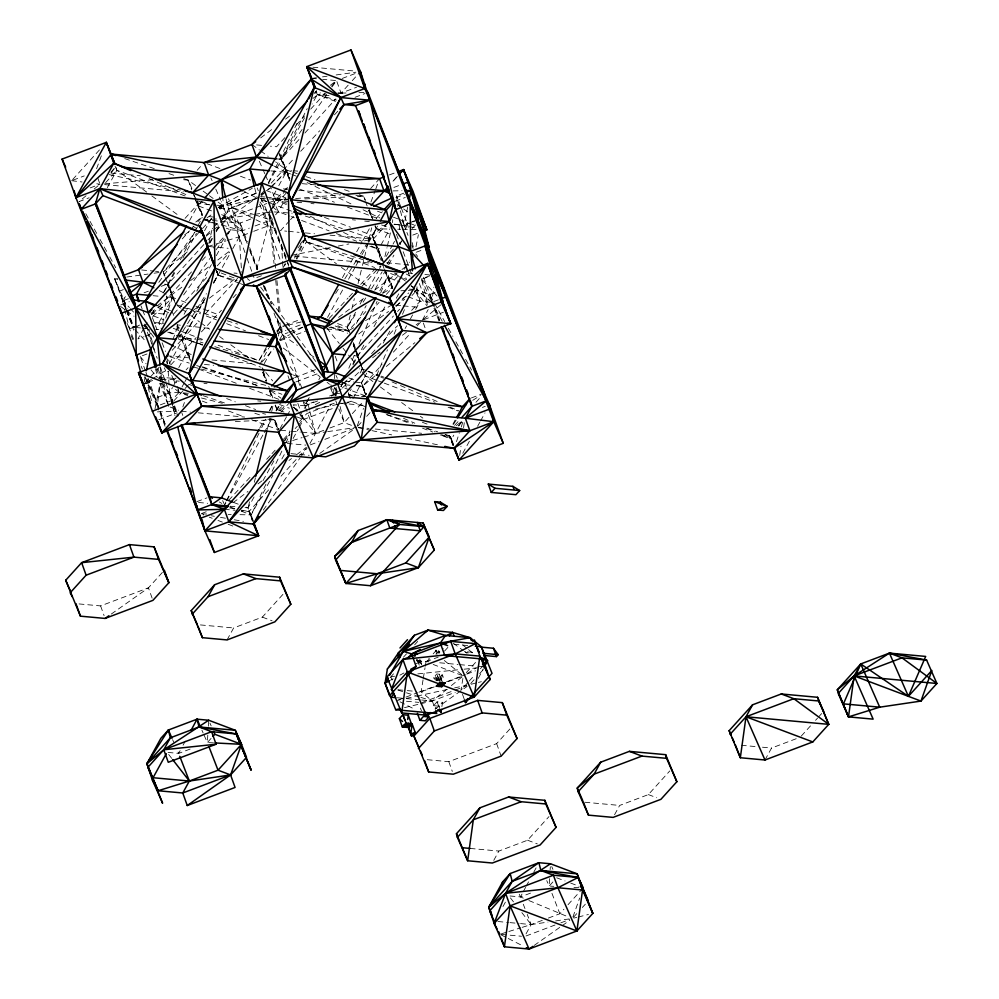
<?xml version="1.0" encoding="UTF-8"?>
<svg xmlns="http://www.w3.org/2000/svg" width="999" height="999" viewBox="0 0 999 999"><rect width="100%" height="100%" fill="white"/><g stroke="black" fill="none" stroke-linecap="round" stroke-linejoin="round"><path stroke-width="0.75" stroke-dasharray="5 3.75" d="M207.792 735.127L207.342 742.557L213.549 742.881M208.329 726.198L208.691 720.242M333.841 389.011L333.491 394.967L335.177 399.325M334.478 378.596L334.84 372.639M392.557 222.627L392.732 219.643M549.6 878.645L549.15 886.088L553.808 886.325M550.137 869.717L550.324 866.745M162.725 323.726L166.608 295.966M167.907 286.725L168.332 283.641L167.195 281.044M459.702 455.407L461.001 446.166M463.586 427.659L464.46 421.491M165.035 426.261L157.205 406.056L160.427 383.304M160.639 381.793L161.289 377.247L160.177 366.583M438.973 321.104L431.705 302.335L433.853 287.175M441.421 680.232L442.27 674.487L436.838 673.988L433.316 677.871L436.513 680.731M441.883 706.605L442.52 702.309L437.075 701.81L433.566 705.694L436.763 708.541M423.064 679.819L421.091 691.882L432.292 700.986L435.289 709.327M423.314 678.309L425.037 667.757M425.274 666.258L426.024 661.738L429.083 658.353M145.192 376.773L143.706 384.328L152.31 381.069M154.995 408.941L160.09 383.279M160.389 381.768L161.289 377.247L157.904 368.519M407.679 207.068L404.083 225.175L408.029 235.352M415.971 246.765L418.369 234.703M208.803 243.494L212.225 228.721M384.927 256.606L386.988 247.74M387.325 246.266L390.746 231.493M278.284 336.101L280.407 326.985L279.932 322.327M249.538 501.848L248.052 507.879L252.472 521.291M254.333 482.267L255.432 477.747M267.245 429.52L269.83 418.968M271.678 411.438L273.514 403.896M353.584 327.759L348.276 330.919L347.34 327.247L350.299 315.197M351.773 309.166L354.358 298.614M358.042 283.554L362.1 266.97M362.475 265.459L371.703 227.784M256.643 269.468L268.032 225.899L260.939 198.077M405.706 229.083L407.317 223.514L401.123 207.517M165.672 318.157L172.815 296.166L170.542 290.971M456.481 441.645L459.34 432.854M461.251 426.985L463.149 421.116M172.877 339.797L178.059 325.224L179.183 328.109M182.854 406.893L184.415 402.522M357.255 425.874L363.486 408.379M572.927 917.007L579.657 898.051M96.591 168.731L101.448 155.557M370.941 202.048L375.262 190.334M375.799 188.873L378.496 181.556M342.807 382.405L340.996 386.675L349.413 389.847M348.813 368.194L354.22 355.394M359.041 344.018L377.073 301.373M380.681 292.832L387.3 277.198L384.503 269.967M376.648 375.387L387.475 349.8M394.081 334.166L397.689 325.624M402.51 314.26L404.907 308.566M296.191 258.841L305.482 238.099L306.418 241.77L336.413 263.736M268.232 182.967L297.989 121.204M225.861 502.047L224.5 504.857L227.672 501.436M226.536 500.636L259.003 433.266M261.713 427.659L265.771 419.23M269.83 410.814L272.54 405.194M253.134 520.467L251.136 514.897L266.696 482.617M272.103 471.391L282.929 448.926M285.639 443.319L289.698 434.89M174.038 272.153L167.682 284.465L175.812 304.508L170.579 291.633M180.382 259.84L194.493 232.48M195.205 231.106L197.315 227.01M198.027 225.637L202.26 217.432M289.835 180.719L281.094 159.278L307.205 108.654M314.96 93.606L316.371 90.872L317.307 94.543L312.063 104.083M478.296 678.371L483.279 668.918M308.329 399.113L304.795 405.806L315.497 433.441L308.916 445.404M303.596 437.137L315.497 433.441L331.056 404.008M335.302 395.979L338.186 390.634M309.215 397.59L304.795 405.806L293.169 404.745L297.827 410.714M318.793 379.795L320.267 377.06M180.12 750.661L178.646 753.408L167.02 752.334L171.678 758.316M183.067 745.192L185.277 741.083M513.486 901.847L508.841 895.866L520.454 896.927L522.664 892.831M523.401 891.458L525.611 887.349M526.348 885.976L528.558 881.867M533.728 872.289L536.675 866.807M107.318 187.637L116.858 170.267L115.921 166.596L110.951 172.09M189.498 220.704L197.74 205.694L201.81 201.199M143.881 328.134L137.949 338.923L143.569 336.8M144.618 326.785L148.327 320.042M151.286 314.648L154.258 309.253M163.149 293.082L168.332 283.641L169.331 286.426M154.433 309.727L151.436 315.172L157.055 329.695M164.173 291.995L174.663 272.902M182.917 257.904L196.403 233.366M204.545 230.757L212.612 216.059M175.624 298.589L172.727 297.49L158.779 322.877L154.196 323.639M209.378 243.019L212.375 237.562M216.121 230.744L219.867 223.926M220.617 222.565L224.363 215.747L231.88 207.455L259.141 197.153M212.512 238.449L208.117 246.453L225.961 240.909M216.184 231.78L219.842 225.112M222.777 219.78L228.646 209.116L231.88 207.455L253.521 214.423M184.066 314.31L187.812 307.492M196.803 291.134L211.039 265.222M216.284 255.682L225.287 239.323M228.284 233.866L230.532 229.782L224.363 215.747L222.902 199.276M169.306 363.798L206.031 296.978M213.524 283.354L218.019 275.162L217.083 271.491L237.4 279.158M268.594 183.167L304.57 117.72M232.767 248.701L239.335 236.751L252.248 231.868M178.771 367.62L186.85 352.934L180.307 335.726M275.861 190.996L272.19 197.677L278.346 211.713L289.96 216.084M278.796 185.652L286.139 172.303L290.497 173.938M144.68 376.848L155.22 398.264L169.568 392.844L172.49 387.525M173.227 386.201L176.149 380.881L175.15 378.097M272.515 205.569L275.437 200.25L287.387 187.063M152.672 380.494L146.94 382.667L157.205 406.056L171.553 400.624L179.058 392.345L181.269 388.336M182.005 387L184.203 382.992M184.94 381.655L187.874 376.311M275.537 214.822L278.346 211.713L285.689 198.351M282.58 261.476L282.979 267.645L285.177 263.661M294.493 258.104L305.482 238.099L300.512 243.594M296.878 259.128L306.418 241.77L305.394 238.886M266.283 347.29L258.941 360.651L233.941 352.722M259.877 364.323L268.669 348.314M277.472 332.317L280.407 326.985L283.266 325.899M264.223 363.661L272.302 348.963M279.458 340.085L282.38 334.765L281.293 323.913M259.653 428.296L264.148 420.117M269.393 410.577L272.39 405.119M342.445 277.66L353.683 257.218M356.693 251.76L361.938 242.22M362.687 240.846L370.179 227.223M275.999 410.739L279.67 404.071M377.497 226.111L372.352 235.452L375.287 244.693M226.748 500.761L263.474 433.953M264.223 432.592L271.728 418.956M327.547 317.407L343.281 288.773M348.526 279.233L355.269 266.958M356.019 265.597L361.263 256.044M362.013 254.683L368.007 243.781M368.756 242.42L376.261 228.783L375.262 225.999M279.957 428.783L286.563 416.758M287.3 415.422L289.51 411.413M382.992 261.064L378.509 249.488L389.523 229.458M254.046 496.978L248.052 507.879L251.136 514.897L238.886 514.647M263.049 480.606L274.288 460.164M284.777 441.071L290.022 431.531M348.888 331.568L347.34 327.247L355.594 312.25M360.09 304.071L363.836 297.252M368.331 289.073L378.821 269.98M379.57 268.619L381.069 265.896M386.313 256.356L392.307 245.442M393.057 244.081L394.555 241.346M241.321 511.201L251.136 514.897L272.877 475.362M281.868 458.991L284.865 453.546M293.107 438.536L298.351 428.996M299.101 427.634L303.596 419.455L334.028 407.954M356.418 323.364L366.158 305.632M375.162 289.273L384.902 271.541M388.648 264.735L393.893 255.182M399.887 244.28L402.135 240.185M379.807 290.834L387.3 277.198L399.912 281.955M341.121 385.302L342.582 382.642M352.847 363.973L357.242 355.969L393.406 316.046M343.244 382.58L340.996 386.675L349.438 377.56M352.984 364.86L364.235 344.405M373.976 326.685L385.964 304.87M404.071 269.33L409.665 262.113M396.303 298.239L399.975 291.571M350.187 398.576L348.339 394.368L351.273 389.023M360.09 373.002L362.287 368.993L360.801 364.647L362.287 368.993L366.533 370.829M366.708 373.139L361.463 382.679L366.883 398.876M383.204 343.144L391.446 328.147M352.897 398.713L365.372 376.011L359.565 368.781M227.06 639.922L233.641 627.959L262.337 617.12L285.776 591.246M405.107 328.546L406.605 325.811M410.352 319.006L412.599 314.91M415.596 309.453L420.092 301.273L416.171 287.038M422.327 320.204L428.171 309.578M452.909 424.138L455.107 420.129M453.583 444.73L451.585 439.16L453.783 435.152M458.928 425.811L462.599 419.13M462.762 453.296L469.43 441.158M477.584 426.323L479.807 422.277M480.556 420.929L485.002 412.849M493.768 860.364L498.876 851.061L527.572 840.221L548.975 816.595M502.972 906.555L507.367 898.538M526.036 933.865L531.156 924.562L542.632 920.229M614.56 814.734L619.667 805.431L648.363 794.592L669.767 770.953M764.984 760.002L771.553 748.039L798.813 737.749M189.66 357.792L181.806 339.91L206.144 296.353M213.749 282.742L229.72 254.146M178.234 338.524L206.418 293.644M213.873 281.768L218.019 275.162L216.533 270.854L218.019 275.162L239.048 283.092M335.639 293.444L338.948 288.174M344.755 278.933L353.047 265.734M353.871 264.41L357.192 259.141M360.502 253.858L367.132 243.294M367.969 241.983L376.261 228.783L375.1 225.911M350.424 334.265L347.34 327.247L356.468 312.737M363.099 302.173L366.408 296.89M371.391 288.973L382.167 271.815M387.137 263.898L391.283 257.305M399.575 244.106L401.223 241.458M266.371 349.001L258.941 360.651L215.397 344.23M277.098 332.168L280.407 326.985L286.376 325.537M276.361 410.901L280.494 404.433M453.459 424.375L456.755 419.193M289.548 178.534L281.094 159.278L302.56 128.821M308.816 119.942L326.698 94.555M332.068 86.95L336.538 80.594L322.677 79.333M263.311 510.114L299.975 458.091M300.874 456.818L307.13 447.939M158.804 282.355L194.88 232.255M183.629 294.905L209.79 258.579M216.096 249.812L225.112 237.287M226.024 236.039L230.532 229.782L242.145 230.844L249.325 228.134M111.239 172.752L115.921 166.596M271.666 208.516L268.856 212.213L257.38 216.546M272.602 207.293L284.802 191.284M285.739 190.047L287.612 187.587M282.979 267.645L285.789 263.948M297.989 247.952L305.482 238.099M178.721 339.623L181.806 339.91L183.104 338.249L195.467 339.373M338.062 93.294L341.021 93.119L348.176 85.177M352.272 80.644L359.428 72.702M72.615 179.57L100.175 149.138M105.644 182.642L116.858 170.267L115.01 166.059M197.165 170.255L204.146 162.562M185.052 218.369L198.476 203.534L209.266 204.52M182.293 238.873L189.535 230.894M190.559 229.745L193.669 226.323M197.802 221.766L201.923 217.208M314.31 93.144L316.371 90.872M164.91 275.849L163.199 271.94L198.326 233.167M202.46 228.609L212.787 217.195M220.03 209.216L223.127 205.794L257.904 192.657M284.877 137.625L276.611 146.753L270.454 146.191M296.241 125.087L304.508 115.959M310.701 109.116L325.174 93.144M331.368 86.301L336.538 80.594L341.021 93.119L343.806 94.181M203.846 244.555L167.682 284.465L164.598 284.191M207.979 239.985L212.113 235.427M216.246 230.869L220.379 226.298M221.416 225.162L227.61 218.319L255.657 198.526M276.473 158.853L281.094 159.278L299.688 138.749M304.857 133.042L335.851 98.826M261.089 194.131L264.847 189.985M271.94 186.626L286.875 170.142L291.521 170.567M173.876 313.723L209.003 274.937M217.27 265.821L229.67 252.123M286.189 193.082L268.856 212.213L227.61 218.319L205.382 219.643M172.153 350.337L183.104 338.249L181.431 333.903M289.548 220.742L280.582 230.644L286.763 231.206M290.547 219.643L293.531 216.346M181.806 339.91L199.375 320.517M205.569 313.674L237.6 278.309M144.743 383.166L159.353 367.045M158.991 377.859L165.559 370.617L164.323 367.807M186.101 369.892L188.099 367.694M173.838 400.911L184.028 389.66M185.052 388.536L192.183 380.656M370.617 188.524L379.583 178.621M376.236 218.381L382.355 211.638M276.648 331.131L280.407 326.985L276.486 316.883L301.835 388.149M261.863 362.125L273.813 348.926M388.224 222.64L373.289 239.123L364.148 240.934M404.495 226.623L407.317 223.514L414.485 220.804M412.275 228.459L415.409 225M361.863 286.463L380.457 265.934M326.71 328.946L348.276 330.919L365.846 311.538M382.38 293.281L399.937 273.888M278.159 410.464L283.254 404.832M370.829 311.513L379.096 302.385M386.326 294.405L392.52 287.562L387.05 272.252M280.969 412.063L289.935 402.172M304.27 408.291L308.029 404.145L313.773 401.973M397.54 311.488L399.612 309.203M412 295.517L417.17 289.81L416.97 286.725M162.375 572.439L148.439 587.837L110.19 614.822M283.329 439.473L289.448 432.717M299.638 421.466L306.78 413.598L335.477 402.747M337.237 390.821L333.491 394.967L330.619 396.054M268.619 489.885L248.988 511.55L241.283 510.851M281.019 476.198L297.552 457.942M298.589 456.805L305.819 448.826M356.243 385.789L362.4 386.351L382.03 364.685M393.394 352.135L409.927 333.891M417.157 325.911L421.291 321.341M329.832 428.022L344.18 422.602L351.323 414.722M352.335 413.598L363.549 401.223M357.729 426.236L361.713 421.84M366.695 416.333L370.679 411.938M454.62 425.399L459.715 419.767M475.961 402.272L481.181 396.516M458.404 425.924L463.386 420.429M211.089 738.411L207.342 742.557L203.709 734.302M403.409 657.217L406.481 653.846M414.647 644.817L417.707 641.433M390.159 677.547L395.267 671.915M416.533 659.04L417.532 661.825L419.293 659.877L420.254 662.075L415.771 663.761M433.166 653.846L438.274 648.201M444.518 651.123L449.5 645.629M466.296 672.627L477.26 660.539M433.566 705.694L438.998 706.181L442.52 702.309M468.144 682.242L460.989 690.134L463.311 675.923L433.191 664.46M469.168 681.118L474.275 675.486M480.394 668.718L482.442 666.458M470.704 683.491L474.687 679.095M479.67 673.601L485.639 666.995M427.247 759.702L448.813 761.675L496.64 743.618L511.575 727.122M552.909 881.942L549.15 886.088L546.74 880.594M548.376 918.056L559.852 913.723L563.923 909.227M568.006 904.719L582.267 888.973M573.401 917.357L577.385 912.961M582.355 907.467L585.352 904.17M801.273 736.076L811.463 724.824M815.534 720.329L817.582 718.069M818.593 716.945L821.653 713.573M206.443 235.102L212.762 228.272M213.823 227.135L218.044 222.577M222.253 218.019L224.363 215.747L242.145 230.844L247.29 243.756L228.496 198.726M271.179 183.154L294.38 158.104M300.699 151.261L319.68 130.769M334.453 114.835L338.661 110.277M191.508 271.903L151.436 315.172L164.048 319.93M202.06 260.514L207.33 254.832M213.661 247.989L230.532 229.782L226.323 228.197M170.829 364.922L196.141 337.587M201.411 331.893L221.453 310.264M233.054 297.739L236.214 294.318M329.071 318.531L348.052 298.039M349.101 296.89L353.321 292.345M360.701 284.365L375.474 268.431M390.234 252.485L393.394 249.076M396.004 306.606L408.653 292.932M228.721 500.299L250.874 476.386M266.683 459.303L270.904 454.757M271.965 453.608L275.125 450.199M282.505 442.232L289.885 434.253M295.167 428.559L297.277 426.286M298.326 425.149L303.596 419.455L302.035 415.084M371.578 353.658L396.89 326.323M411.65 310.389L420.092 301.273L431.705 302.335L438.886 299.625M266.496 201.648L260.577 196.616L269.468 188.162M270.579 187.1L286.139 172.303L290.334 174.35M152.722 316.521L172.727 297.49L164.635 293.331M331.356 396.141L336.725 393.306L341.171 389.073M342.282 388.024L362.287 368.993L366.645 370.641M86.039 195.779L79.071 201.573L89.111 197.777M94.181 189.011L99.987 184.191L97.502 177.235M195.804 222.015L201.773 217.058M133.516 339.073L129.583 328.883L122.115 299.6L125.599 296.703M163.199 271.94L189.435 250.1M206.144 236.189L212.1 231.231M213.299 230.232L219.256 225.275M224.026 221.291L227.61 218.319L266.733 203.534M423.489 319.243L443.244 302.822M356.456 385.239L362.4 386.351L376.71 374.438M386.263 366.496L414.885 342.657M388.099 222.465L372.352 235.452L357.842 229.982M279.807 410.514L286.563 404.957M456.381 425.649L463.124 420.092M420.591 703.783L432.292 700.986L446.615 689.422M451.386 685.564L463.311 675.923L447.302 681.98M416.77 660.888L426.024 661.738L430.931 657.954M435.839 654.17L443.206 648.488M260.664 137.912L273.102 128.521M285.539 119.131L290.522 115.372M312.912 98.451L320.367 92.82M330.319 85.302L336.538 80.594M184.565 234.927L189.548 231.169M206.955 218.007L211.938 214.248M219.393 208.616L223.127 205.794L221.291 201.611M156.893 306.019L183.017 286.288M190.484 280.657L211.626 264.685M217.844 259.977L230.282 250.587M193.232 310.402L204.42 301.948M209.39 298.189L235.514 278.446M338.561 317.395L364.672 297.652M374.625 290.135L397.015 273.227M401.985 269.468L405.719 266.646M358.716 333.978L388.561 311.426M396.029 305.794L404.732 299.213M414.685 291.696L417.17 289.81L429.72 294.555L444.68 321.541M372.577 357.792L376.311 354.97M377.56 354.033L380.045 352.147M402.422 335.239L408.641 330.544M416.108 324.9L418.593 323.027M233.054 502.722L247.977 491.446M257.929 483.928L262.899 480.169M289.011 460.439L291.508 458.553M296.478 454.795L306.431 447.277M260.751 194.93L270.954 187.725L275.437 200.25L287.787 201.386M319.767 453.421L354.195 429.133M435.289 708.878L467.157 686.388M534.165 945.454L560.926 926.56M562.2 925.661L569.855 920.254M151.411 379.483L143.706 384.328L146.94 382.667L152.16 403.171M152.697 378.671L165.559 370.617L168.356 371.665M472.739 400.324L480.457 395.479M467.145 673.538L476.073 667.981M383.254 293.094L392.52 287.562L386.301 271.89M365.497 320.642L390.671 305.632M402.597 298.514L406.568 296.141M414.523 291.396L417.17 289.81L431.705 302.335L433.953 306.381M218.381 207.293L252.272 188.287M280.032 340.01L289.535 334.69M290.884 333.928L303.084 327.085M390.459 680.269L393.156 678.808M399.9 675.162L403.946 672.964M315.272 404.645L321.978 401.099M127.16 323.389L129.583 328.883L139.985 324.513M309.528 410.002L308.029 404.145L304.795 405.806L303.584 403.059M339.623 393.569L336.725 393.306L333.491 394.967L329.258 385.339M294.618 377.734L315.984 369.468M73.002 180.17L84.253 175.911M342.158 78.471L357.63 72.627M90.147 187.912L99.987 184.191L95.504 183.641M337.937 92.845L341.021 93.119L356.493 87.275M355.007 97.315L365.047 93.519M218.469 207.505L257.605 192.72M257.33 198.277L228.646 209.116L218.481 208.179M268.182 202.984L275.437 200.25L287.849 199.213M220.517 221.254L240.16 223.052L251.636 218.719M389.423 174.9L396.466 172.253M255.057 225.961L270.841 220.005L268.856 212.213L272.927 212M253.684 231.318L268.032 225.899L276.398 229.058M123.339 289.648L119.131 291.246L125.974 308.579M393.906 187.425L400.949 184.778M126.061 309.777L122.115 299.6L127.86 297.427M403.796 193.169L396.615 195.879L397.552 206.356M117.707 279.008L114.648 278.721L124.138 300.337L128.409 298.726M144.093 292.794L148.376 291.184M161.201 286.338L168.332 283.641L167.682 284.465L170.005 290.197M395.879 197.677L404.433 194.443M120.742 304.957L129.346 301.71M395.242 201.249L405.294 197.452M261.463 275.774L254.283 278.484L252.735 274.176M129.583 328.883L139.623 325.087M411.251 222.465L404.083 225.175L402.272 221.054M412.687 221.928L416.995 220.292M144.98 336.263L152.01 333.604M412.737 235.102L418.356 232.979M145.429 370.916L140.272 356.518L147.452 353.808M416.208 252.26L423.389 249.55M284.703 325.362L299.051 319.942M158.416 378.321L161.289 377.247L175.986 378.646M430.045 275.699L421.441 278.946L431.705 302.335L416.296 289.26M277.235 333.629L285.939 330.344M287.387 329.795L300.424 324.875M422.515 278.983L429.682 276.273M274.001 313.124L282.38 334.765L288.124 332.605M289.56 332.055L302.472 327.185M280.319 340.647L290.459 336.813M296.253 334.628L307.854 330.244M431.705 302.335L429.72 294.555L435.464 292.382M158.791 419.767L177.085 412.862M423.738 319.668L443.431 312.237M295.954 381.88L318.918 373.201M329.545 396.016L336.725 393.306L336.089 387.212M317.707 400.924L304.795 405.806L303.671 401.411M344.18 404.12L351.423 401.386L365.934 406.855M301.898 432.192L315.497 433.441L324.101 430.182M310.364 444.855L319.056 441.57M324.862 439.373L353.846 428.421M196.89 501.648L206.943 497.852M471.403 397.939L481.443 394.143M206.219 511.763L200.599 513.886L203.496 514.985M482.417 407.417L485.227 406.343M79.046 603.933L100.612 605.906L148.439 587.837L152.922 600.362M190.122 749.063L178.646 753.408L177.435 750.649M426.024 661.738L438.186 657.13M398.688 699.849L404.483 697.664M405.931 697.115L417.52 692.732M418.968 692.182L434.915 686.163M446.516 681.78L465.347 674.662M466.795 674.113L475.499 670.829M434.19 686.925L421.091 691.882L418.007 691.595M421.878 702.659L453.771 690.609M455.219 690.059L466.808 685.689M421.653 700.012L432.292 700.986L455.257 692.307M519.243 894.18L520.454 896.927L531.93 892.594M526.023 935.976L555.007 925.024M560.814 922.839L569.505 919.555M227.447 240.447L239.335 236.751L231.88 207.455L254.645 219.068M284.265 443.144L302.11 437.599M501.423 933.803L507.367 931.955M508.853 931.493L520.754 927.796M522.24 927.334L531.156 924.562L547.964 922.077M471.166 684.228L476.998 682.779M478.459 682.417L481.368 681.693M573.863 918.093L576.773 917.369M578.234 917.007L588.448 914.485M218.519 207.692L255.844 198.639M287.862 325.174L304.295 321.191M404.483 707.642L419.13 704.133M397.24 700.399L400.262 699.737M406.293 698.426L415.359 696.453M416.858 696.116L448.563 689.198M454.607 687.886L466.683 685.252M315.484 409.19L339.448 403.983M340.946 403.658L345.429 402.684M346.928 402.36L351.423 401.386L348.988 399.475M291.071 255.382L332.18 247.252M338.274 246.054L348.926 243.943M146.553 324.925L132.817 327.222L126.623 311.226M298.751 411.913L315.497 433.441L326.186 431.855M327.709 431.63L356.743 427.335L344.18 422.602L338.549 408.054M555.594 920.941L569.343 918.905M313.411 78.134L316.446 77.71M322.515 76.861L327.06 76.224M336.163 74.95L355.894 72.203M126.786 277.035L148.027 274.063M154.096 273.214L161.688 272.153M391.596 676.548L394.68 676.236M417.807 673.888L462.512 669.342M464.048 669.193L479.47 667.632M104.645 183.791L152.76 179.77M295.604 198.564L340.609 194.793M316.071 91.733L317.307 94.543L326.198 94.006M400.874 290.784L406.793 290.434M408.279 290.347L417.17 289.81M274.288 211.925L292.232 213.212M161.763 383.154L169.568 392.844L179.058 392.345L189.86 393.506M275.437 200.25L287.812 199.688M304.832 198.901L345.08 197.065M357.455 196.491L363.648 196.216L365.359 200.112M235.314 421.528L274.001 419.755L278.234 429.383M341.021 93.119L347.003 92.969M358.953 92.67L367.919 92.432M393.032 190.921L401.998 190.697M157.392 411.875L176.811 411.388M375.025 225.974L376.261 228.783L390.047 229.058M397.702 229.208L400.761 229.27M402.297 229.295L417.607 229.608M206.718 514.01L200.599 513.886L203.659 514.423M228.159 514.435L231.231 514.497M260.439 198.426L286.825 199.788M161.151 379.058L176.673 379.857M336.588 395.129L333.491 394.967L330.507 383.254M361.426 396.403L367.632 396.715L350.811 390.372M573.975 887.362L583.291 887.849M312.887 67.208L355.844 71.141M311.888 78.347L316.508 78.771M335.527 101.411L317.307 94.543L329.395 95.642M256.581 144.917L262.749 145.479M293.057 170.704L297.69 171.129M271.029 170.916L286.139 172.303L290.709 181.368M302.185 183.654L316.084 184.927M110.964 173.077L140.31 175.762M183.579 179.733L188.212 180.157L195.692 185.652M283.304 188.861L287.949 189.286M298.763 190.272L338.923 193.956M355.919 195.504L363.648 196.216L365.147 200.387M260.577 196.616L264.922 197.015M266.383 197.14L287.612 199.35M104.633 184.615L183.416 191.82M297.065 202.235L301.698 202.66M310.964 203.509L314.061 203.784M216.958 205.232L223.127 205.794L227.61 218.319L240.16 223.052L247.427 241.82M393.918 224.251L401.173 224.912M209.128 216.621L216.82 217.332M222.989 217.894L227.61 218.319M212.312 222.902L203.896 219.73L219.006 221.116M288.311 231.343L299.126 232.342M305.307 232.904L314.573 233.754M330.032 235.165L373.289 239.123L374.5 241.883L373.289 239.123L349.662 231.106M209.653 246.591L228.147 248.289M386.638 262.799L408.204 264.772L411.688 274.513M294.193 256.106L371.441 263.187M408.091 272.952L412.674 273.376M424.912 274.488L429.495 274.912M234.028 273.052L237.113 273.326M409.465 289.111L414.086 289.535M141.633 269.967L153.958 271.104M155.494 271.241L158.579 271.528M395.654 305.195L401.698 305.756M403.209 305.894L419.842 307.417M153.084 295.692L159.128 296.253M166.683 296.94L172.727 297.49M149.738 312.737L166.683 314.298M154.42 322.477L163.399 323.376M140.459 327.922L132.817 327.222L133.554 330.157M141.983 328.072L148.102 328.634M155.744 329.333L158.804 329.608M197.015 339.523L204.745 340.222M354.17 355.681L357.242 355.969L361.163 366.096L353.134 344.106M167.17 355.831L190.347 357.954M211.975 359.94L255.245 363.898M204.433 364.423L213.711 365.272M344.842 381.168L353.908 381.993M355.419 382.13L361.463 382.679L366.396 393.906M337.749 384.103L350.075 385.227M179.233 381.168L176.149 380.881L177.235 385.177M203.958 383.429L207.043 383.703M338.499 403.034L343.032 403.446M349.076 403.996L364.185 405.382M181.294 411.263L190.572 412.112M198.289 412.824L244.643 417.07M267.819 419.193L274.001 419.755L278.484 432.28M358.279 427.472L369.093 428.459M375.274 429.033L421.628 433.279M440.172 434.965L449.438 435.814L451.585 439.16L439.972 434.79M280.731 430.257L289.81 431.081M291.321 431.218L300.387 432.055M287.35 443.431L305.831 445.117M291.009 453.646L309.141 455.307M198.514 502.472L207.692 503.309M229.92 506.218L237.475 506.918M245.03 507.604L248.052 507.879L245.255 506.818M224.35 509.29L235.127 510.277M453.996 644.293L467.694 645.541M200.399 624.924L233.641 627.959M467.382 651.847L475.087 652.547M436.988 654.407L435.489 650.237L438.211 650.486L439.797 652.622M419.23 665.184L417.245 659.615L419.967 659.864L421.453 664.048M416.683 660.689L428.946 661.813M439.672 662.787L458.054 664.472M459.59 664.622L476.448 666.158M477.972 666.296L482.579 666.72M417.532 661.825L420.254 662.075L419.255 659.29M433.316 677.871L438.761 678.371L442.27 674.487L444.268 680.057M397.989 689.76L405.694 690.471M407.23 690.609L416.471 691.458M397.302 697.777L404.907 698.476M406.431 698.613L420.129 699.862M406.481 701.248L418.806 702.372M741.333 745.279L756.443 746.653M762.487 747.215L771.553 748.039M584.914 802.247L619.667 805.431M470.167 848.438L498.876 851.061M497.914 921.515L508.491 922.489M510.002 922.626L519.068 923.463M520.579 923.6L531.156 924.562L527.21 914.385M501.473 934.415L521.503 936.25M352.372 219.755L355.457 220.092M364.71 221.091L369.33 221.603M177.285 324.887L180.369 325.212M186.538 325.886L211.214 328.571M351.173 395.592L348.339 394.368L365.309 396.216M257.705 400.886L260.789 401.223M71.591 180.694L82.055 181.98M126.074 309.428L114.648 278.721L117.632 279.096M394.68 224.176L399.263 224.975M400.799 225.25L416.096 227.922M211.301 515.759L214.36 516.296M220.479 517.357L226.598 518.431M234.241 519.767L243.419 521.378M328.933 327.285L348.276 330.919L335.876 324.75M341.571 382.442L349.013 383.841M229.645 507.917L235.602 509.04M241.546 510.152L248.988 511.55L251.136 514.897M109.178 174.613L180.544 190.047M358.254 427.659L370.404 430.282M371.928 430.619L391.67 434.877M406.855 438.161L438.736 445.054M193.007 366.958L269.106 386.188M175.512 389.323L179.058 392.345L188.012 394.605M201.448 397.989L222.327 403.271M262.625 413.449L265.609 414.198M317.307 94.543L336.438 100.087M203.896 219.73L220.08 224.438M221.553 224.862L242.145 230.844L240.16 223.052M214.935 268.157L218.019 275.162L237.15 280.719M303.958 236.151L306.418 241.77L372.615 262.737M181.693 306.381L177.273 304.982L181.618 306.705M187.575 308.241L202.285 312.899M203.759 313.361L216.995 317.557M227.285 320.829L237.587 324.088M169.218 332.217L176.573 334.553M178.034 335.015L194.218 340.147M200.1 342.008L203.047 342.932M214.81 346.665L232.467 352.26M397.877 690.072L405.057 692.344M406.481 692.806L419.393 696.89M420.829 697.352L432.292 700.986M254.97 214.885L270.841 220.005L286.825 260.177M202.26 344.568L183.104 338.249L181.294 334.116M170.117 356.805L189.273 363.124M196.641 365.559L201.061 367.008M202.535 367.495L258.529 385.964M291.308 171.641L286.875 170.142L275.662 161.9M292.782 172.14L297.215 173.651M306.069 176.661L314.935 179.67M344.455 189.698L351.835 192.208M359.215 194.705L363.648 196.216M305.382 216.059L342.282 228.596M124.725 158.591L154.258 168.619M169.018 173.626L176.398 176.136M183.779 178.646L188.212 180.157L192.432 189.785M202.298 344.767L183.104 338.249L190.085 357.729M387.437 414.76L412.537 423.289M427.297 428.296L437.624 431.805M445.017 434.315L449.438 435.814L454.57 447.515M202.41 366.808L258.516 385.851M203.134 395.691L225.287 403.209M254.807 413.236L262.188 415.746M269.568 418.256L274.001 419.755M465.297 651.96L468.231 653.009M207.043 163.661L220.117 168.581M240.447 176.236L250.612 180.07M291.945 174.488L296.303 176.136M377.485 211.189L381.843 212.837M393.444 217.208L397.789 218.843M399.238 219.393L407.942 222.677M409.39 223.227L415.197 225.412M299.563 189.073L334.403 202.21M347.465 207.143L377.947 218.631M381.581 224.937L389.997 228.109M376.261 228.783L391.67 234.59M266.246 190.509L285.876 197.914M286.701 203.147L272.19 197.677L287.575 205.17M324.45 217.382L350.574 227.248M261.688 199.912L268.943 202.647M270.392 203.197L292.17 211.413M291.421 216.633L294.318 217.732M301.573 220.467L329.158 230.869M336.413 233.604L356.743 241.271M369.805 246.204L378.509 249.488L377.285 246.678M185.09 196.004L116.858 170.267L146.853 192.233M198.152 200.936L208.316 204.758M306.418 241.77L374.65 267.507M390.621 273.526L402.235 277.909M403.683 278.446L406.581 279.545L404.732 275.337M194.93 198.464L197.74 205.694L211.751 210.989M221.566 214.685L224.363 215.747M411.126 286.189L413.936 287.237L420.092 301.273L404.67 295.454M213.711 223.439L219.318 225.549M240.447 283.629L244.655 285.214M337.537 323.551L347.34 327.247M335.214 325.999L348.276 330.919M330.806 326.86L347.627 333.204M181.431 300.786L185.789 302.422M195.954 306.256L201.761 308.441M203.209 308.991L219.181 315.01M368.094 371.178L379.707 375.562M381.156 376.111L384.066 377.21M183.067 307.255L200.487 313.823M206.293 316.009L216.458 319.842M226.611 323.676L245.492 330.794M258.554 335.714L268.719 339.548M376.985 380.394L365.372 376.011L372.864 381.506M378.434 380.931L382.792 382.58M384.24 383.129L435.052 402.285M448.114 407.217L458.279 411.051M157.892 305.906L170.504 310.664M348.851 377.922L354.458 380.045M161.676 323.963L158.779 322.877L161.863 329.882M173.289 328.346L205.232 340.397M348.339 394.368L352.697 396.016M422.377 422.29L428.184 424.488M293.144 374.937L297.327 376.511L299.575 385.302M167.67 332.08L174.925 334.815M176.373 335.364L202.51 345.217M230.082 355.619L232.992 356.718M234.44 357.267L260.577 367.12M386.263 414.523L409.49 423.289M422.552 428.209L432.717 432.043M191.209 354.57L174.7 346.678M270.292 389.91L281.905 394.293M303.671 402.51L308.029 404.145M198.813 369.155L236.563 383.391M249.625 388.311L280.107 399.812M279.495 404.508L289.31 408.204M283.978 412.05L276.973 409.415L275.125 405.194M296.591 416.808L303.596 419.455L301.748 415.247M171.778 375.399L172.902 378.309L177.26 379.945M188.873 384.328L191.771 385.427M226.611 398.564L235.327 401.848M245.479 405.681L255.644 409.515M177.834 389.535L179.058 392.345L187.775 395.629M202.285 401.099L208.092 403.284M228.421 410.951L244.393 416.983M251.648 419.717L279.221 430.119L274.3 418.893L278.371 428.908M170.142 407.055L178.509 410.214M234.041 502.597L238.249 504.183M230.107 506.968L235.714 509.078M209.291 517.17L212.2 518.269M217.994 520.454L222.352 522.09M228.147 524.275L233.953 526.473M262.337 617.12L272.103 620.804M648.363 794.592L656.73 797.739M527.572 840.221L537.337 843.905M556.655 877.796L565.072 880.968M570.679 883.091L579.083 886.263M528.896 900.536L568.219 916.882M520.454 896.927L523.276 898.126M149.138 178.596L188.736 195.779M201.461 201.298L209.952 204.982M367.944 371.453L379.258 376.361M380.681 376.973L383.504 378.196M391.995 381.88L399.063 384.952M400.474 385.564L438.661 402.135M449.975 407.043L458.466 410.714M403.496 418.306L414.81 423.214M426.123 428.121L434.615 431.805M441.683 434.865L451.585 439.16L449.737 434.952M307.118 182.53L353.296 205.02M363.087 209.79L379.87 217.982M309.965 216.084L337.949 229.72M343.544 232.442L361.725 241.308M371.516 246.079L378.509 249.488M157.68 307.317L168.706 312.799M400.012 701.81L415.272 709.552M501.323 934.977L506.868 937.786M508.254 938.498L523.513 946.24M243.943 191.433L255.994 197.59M255.981 219.755L268.032 225.899L280.407 260.452M273.988 166.046L286.139 172.303M159.228 290.547L163.274 292.632M406.181 274.001L410.189 276.199M219.156 501.91L221.828 503.384M282.38 334.765L297.352 345.367M309.815 354.195L314.797 357.729M397.502 204.483L402.422 208.079M403.658 208.978L408.579 212.562M394.443 273.039L405.407 281.031M271.278 391.146L281.031 398.239M293.207 407.117L300.524 412.437M120.542 306.393L125.462 309.99M126.698 310.889L134.078 316.283M341.408 267.395L370.142 288.449M151.848 195.904L179.333 216.034M193.082 226.099L196.828 228.846M380.369 386.988L394.106 397.065M401.61 402.547L414.098 411.7M420.354 416.283L422.852 418.106M445.342 434.59L451.585 439.16M177.06 305.432L180.807 308.167M182.055 309.091L185.802 311.838M190.797 315.497L199.55 321.903M200.799 322.814L209.54 329.22M219.543 336.551L223.289 339.298M230.781 344.78L249.525 358.516M251.96 144.493L259.44 149.987M260.689 150.911L268.182 156.406M203.172 191.146L208.167 194.805M209.403 195.717L213.149 198.464M218.132 202.135L223.127 205.794M453.221 643.194L463.186 650.511M464.435 651.435L466.933 653.259M283.266 348.014L319.78 376.598M327.085 382.317L329.52 384.228M334.39 388.037L336.813 389.947M462.612 644.83L467.357 648.688M468.556 649.65L473.301 653.508M444.293 660.489L462.125 674.962M272.427 206.681L278.346 211.713M162.775 383.104L161.289 377.247L166.021 381.268M247.327 278.571L249.563 280.494M435.489 650.237L438.686 653.084M422.477 280.082L437.013 296.004M122.115 299.6L129.383 307.555M130.419 308.691L133.541 312.1M134.89 329.495L145.28 340.871M415.759 254.021L417.707 256.443M140.272 356.518L146.129 363.786M151.011 369.842L156.88 377.098M326.698 327.834L339.26 343.494M343.132 348.314L349.9 356.743M350.861 357.942L353.771 361.563M262.025 367.669L264.922 371.278M265.884 372.477L272.665 380.919M293.931 407.405L298.763 413.436M299.737 414.635L303.596 419.455M411.238 285.527L414.023 289.111M414.96 290.309L427.048 305.856M521.853 912.611L531.156 924.562M260.714 287.175L315.859 361.65M436.039 678.121L437.624 680.257M417.245 659.615L420.404 663.885M290.16 366.583L297.327 376.511M260.015 202.01L272.54 219.43M153.759 337.163L143.918 323.464L152.934 346.74M438.336 680.843L435.077 675.936L437.038 680.906M448.414 328.284L452.909 336.388M455.894 341.783L462.624 353.921M465.621 359.328L471.603 370.117M442.182 321.228L434.702 307.742L439.597 320.667M85.802 213.711L97.015 233.953M100.012 239.348L106.731 251.498M109.728 256.893L115.709 267.695M194.143 195.392L196.303 199.463M197.028 200.824L202.959 216.059L195.105 198.177M365.946 394.98L362.4 386.351L366.321 394.13M191.421 362L186.85 352.934L189.935 359.952M372.702 219.131L368.706 210.04L371.616 217.332M376.66 245.279L372.352 235.452L383.554 262.512M375.1 243.257L382.954 261.139M384.677 269.68L392.52 287.562M387.3 277.198L392.232 288.424M279.633 153.634L289.872 178.484M362.4 386.351L366.021 394.605M259.315 161.226L262.375 168.207M262.987 169.593L264.822 173.776M265.434 175.175L269.106 183.541M261.176 197.989L270.841 220.005L288.723 266.196M336.064 375.449L337.3 378.259M551.735 866.57L552.959 869.38M210.876 177.909L212.1 180.694M215.772 189.061L220.679 200.212M197.265 200.787L198.476 203.534M194.505 196.803L192.695 192.67L194.468 196.94M197.74 205.694L202.048 215.522M391.009 677.235L392.22 679.994M169.967 289.673L165.197 277.51M171.903 311.188L173.751 315.397M177.073 324.488L178.883 328.621M254.121 523.251L248.988 511.55L252.385 520.104M172.902 378.309L175.362 383.916M222.652 500.636L223.888 503.446M161.289 377.247L162.487 379.995M163.099 381.368L173.264 404.932L165.959 382.767M131.094 335.602L132.929 339.785M141.134 366.183L142.358 368.981M146.653 378.733L159.69 409.815M209.915 723.051L211.151 725.848M201.898 730.182L203.109 732.929M172.602 739.647L173.814 742.394M384.028 268.444L375.774 246.079M384.615 269.867L392.282 288.386M195.055 198.376L202.123 215.459M279.558 153.933L289.598 178.346M126.636 310.826L133.429 327.684M287.4 261.613L288.536 264.485M249.575 249.5L257.567 269.58M263.848 285.364L271.266 304.021M173.838 406.368L176.686 413.549M374.987 243.394L381.78 260.489M453.396 445.791L449.438 435.814L452.922 445.554M126.536 310.027L133.379 327.36M400.562 206.069L396.615 195.879L404.083 225.175L407.317 223.514L408.441 227.909M411.963 245.542L413.087 248.439M423.539 277.272L434.203 306.094M434.752 307.542L439.785 320.529M419.33 283.516L427.772 305.332M396.403 234.278L400.337 244.443M403.146 251.698L408.204 264.772M408.304 272.727L409.428 275.624M368.693 210.19L371.491 217.42M551.96 893.368L559.852 913.723M286.176 256.955L268.856 212.213L274.001 263.399M257.193 187.887L258.316 190.797M334.465 387.487L336.725 393.306M259.59 204.083L268.032 225.899M335.739 400.786L337.987 406.593M523.276 904.207L524.962 908.566M249.663 247.59L258.042 269.243M264.747 286.563L271.453 303.883M249.975 251.049L257.23 269.817M263.386 285.689L268.968 300.125M245.005 252.572L228.646 209.116L226.024 198.863M269.405 390.809L272.203 398.052M162.113 342.769L165.484 351.473M166.159 360.876L167.283 363.786M140.971 305.806L142.095 308.716M142.657 310.177L145.467 317.445M153.496 348.189L157.205 358.291M168.169 371.253L169.568 392.844L174.038 404.395M174.6 405.831L178.509 415.934M173.789 406.406L177.697 416.508M159.74 383.266L167.62 403.621M114.648 278.721L126.299 308.828M126.848 310.252L133.504 327.46M160.252 411.251L165.834 425.686M429.72 294.555L434.115 306.156M148.002 378.109L159.603 409.865M160.152 411.326L165.634 425.824M439.31 680.581L436.838 673.988L439.323 680.943M437.075 701.81L439.548 708.391M263.187 372.127L266.358 380.731M270.08 390.771L272.727 397.939M423.326 322.989L425.811 329.945M369.28 209.303L372.764 219.043M365.646 201.786L367.132 205.956M353.521 342.907L356.094 350.1M356.606 351.536L359.702 360.177M360.214 361.613L361.763 365.934M362.275 367.37L364.335 373.127M496.64 743.618L501.123 756.131M353.534 344.518L354.558 347.402M355.07 348.838L358.166 357.48M358.678 358.916L360.227 363.236L358.828 358.866M353.259 344.83L357.242 355.969M279.595 155.095L281.094 159.278M462.487 694.317L464.485 699.874M335.264 356.256L337.874 363.536M344.643 382.455L347.777 391.196M348.289 392.644L350.374 398.476M438.211 650.486L439.21 653.271M442.545 682.592L439.56 674.238L440.259 680.119M439.76 681.156L438.761 678.371L439.572 680.831M448.813 761.675L452.31 771.415M420.442 708.091L421.441 710.876M247.065 258.341L252.223 272.727M287.962 375.774L290.572 383.054M297.864 403.434L301.511 413.636M262.537 369.106L266.658 380.619M268.719 386.376L272.839 397.889M263.062 372.165L266.159 380.806M269.767 390.884L272.34 398.077M262.862 372.664L266.858 383.803M188.212 180.157L191.696 189.885M216.471 270.854L218.019 275.162M169.83 287.812L174.813 301.723M163.699 273.339L164.698 276.124M176.823 325.986L179.82 334.34M168.669 360.002L170.167 364.185M181.793 412.662L182.792 415.447M160.29 366.933L165.447 381.331M124.138 300.337L127.198 308.916M127.71 310.339L133.854 327.485M145.941 372.352L147.49 376.673M100.612 605.906L104.096 615.646M262.899 372.14L265.871 380.756M353.396 342.944L354.87 347.29M355.369 348.738L358.329 357.417M438.998 706.181L440.621 711.113M419.967 659.864L421.578 664.797M146.703 326.286L152.298 343.806M152.76 345.254L154.62 351.099L153.871 348.164M156.643 368.581L160.827 381.718M161.289 383.179L167.82 403.621M412.162 242.557L413.286 246.953M421.815 280.419L428.159 305.319M340.085 406.481L344.18 422.602M254.72 188.024L256.968 196.803M309.89 411.463L315.497 433.441M177.61 386.613L179.058 392.345M149.026 329.133L152.385 342.307M163.149 384.565L168.744 406.531M155.432 368.643L157.68 377.435M155.22 398.264L157.205 406.056M171.553 400.624L174.788 414.298M169.568 392.844L172.44 404.995M172.802 406.506L174.962 415.621M270.841 220.005L275.674 268.082M276.923 280.482L280.357 314.61M275.724 280.457L278.996 313.024M399.138 224.325L399.812 231.805M281.481 244.518L282.48 259.94M239.335 236.751L241.633 272.215M167.37 358.916L167.67 363.549M440.522 676.435L440.646 680.481M397.352 176.398L392.245 182.068L397.365 176.348M276.973 409.415L275.374 405.107L276.973 409.415"/><path stroke-width="1.5" d="M444.817 446.378L453.921 448.339L459.053 460.039L503.259 443.331L489.448 404.757L484.315 393.057C446.878 295.142 409.652 197.24 369.905 100.225L364.772 88.536L364.935 84.091M444.418 325.274L486.301 400.849L489.448 404.757L489.285 409.203L465.372 418.231L372.677 409.74L367.232 397.365M398.214 657.454L398.464 652.859L414.398 635.277L427.922 630.169L452.572 632.417L470.179 637.699L481.381 646.79L492.032 673.351L465.472 702.659L464.485 699.874M393.893 308.878L334.84 372.639L325.199 379.37L296.503 390.209L289.935 402.172L294.418 414.697L288.748 455.669L253.471 524.075L258.604 535.764L214.41 552.472L204.92 530.856L167.832 431.63M168.282 354.358L162.475 363.599L138.561 372.627L152.385 411.213L161.875 432.829L201.711 406.206L289.935 402.172L337.749 384.103L397.677 317.944L402.16 330.469L366.883 398.876L361.226 439.86L313.399 457.917L288.748 455.669L228.833 521.815L204.92 530.856L195.929 503.621M478.996 651.872L475.374 643.618L450.724 641.358L402.897 659.427L386.963 677.01L401.723 712.924L426.361 715.184L474.188 697.115L479.857 656.131L474.438 639.947M580.494 886.787L583.291 887.849L578.071 877.484L553.421 875.224L540.871 870.491L538.886 862.699L512.175 881.33L505.594 893.293L510.077 905.818L576.885 930.981L582.554 890.009L577.135 873.813L550.499 863.773L538.886 862.699L510.189 873.551L502.672 881.842L488.723 907.217L494.143 923.401L504.42 946.79L529.058 949.05L576.885 930.981L592.819 913.398L577.135 873.813L540.871 870.491L512.175 881.33L488.723 907.217L492.27 915.758M752.572 704.807L745.991 716.77L740.334 757.741L764.984 760.002L812.799 741.932L828.733 724.35L817.532 697.29L781.268 693.968L752.572 704.807L729.133 730.694L740.334 757.741L735.289 744.717M854.157 675.911L920.966 701.073L931.855 670.454L908.403 696.34L889.422 653.109L901.985 657.841L936.9 683.478L854.157 675.911L848.488 716.882L873.138 719.143L854.157 675.911L860.726 663.948L889.422 653.109L925.686 656.43L908.403 696.34L860.726 663.948L837.287 689.822L848.488 716.882L879.719 707.18L920.966 701.073L936.9 683.478L926.622 660.102L889.422 653.109L854.157 675.911L837.287 689.822L848.488 716.882L838.223 693.493L854.157 675.911L901.985 657.841L926.622 660.102M435.352 276.561L435.789 273.526L410.139 204.158L369.905 100.225L360.452 71.566L350.961 49.95L306.755 66.646L314.223 87.525L288.399 193.007L289.398 260.127L292.47 267.145L392.632 304.92L394.318 309.265M407.679 719.53L408.316 715.222L402.884 714.735L399.363 718.606L402.347 726.96L407.792 727.459L411.313 723.576L408.316 715.222M412.2 724.05L410.701 734.09L411.663 736.288L415.184 732.404L412.2 724.05L408.678 727.934L410.701 734.09L415.184 732.404M437.824 709.49L441.034 712.349L441.458 709.477M387.375 668.98L385.065 683.191L389.548 695.716L416.096 666.395L411.613 653.87L403.309 651.385L387.375 668.98L398.464 652.859L409.515 644.355M146.391 370.741L150.587 349.613L208.117 246.453L148.189 312.6L165.597 359.428M409.165 199.513L410.964 190.459L403.496 169.593L397.864 171.716M421.066 221.116L421.665 218.094L403.496 169.593L401.448 171.84M502.072 884.864L502.672 881.842M403.758 183.704L407.979 182.118L421.665 218.094L429.12 247.39L408.154 196.366L367.919 92.432L364.772 88.536L340.859 97.565L291.471 200.025L304.945 236.638L288.399 193.007L261.763 182.967L213.936 201.036L199.987 226.411L214.935 268.157L241.571 278.197L289.398 260.127L403.509 272.527L427.422 263.499L450.724 323.688L426.81 332.729L366.883 398.876L342.245 396.628L294.418 414.697L201.711 406.206L189.111 373.638L241.571 278.197L261.763 182.967L314.223 87.525L340.859 97.565L369.905 100.225L395.791 209.578L412.999 257.143M291.745 374.413L284.777 371.778L275.811 346.728L277.223 340.659M407.742 271.266L389.223 221.541L393.806 201.786L386.301 210.077L380.432 220.767M155.769 417.058L161.875 432.829L185.789 423.788L201.711 406.206L189.111 373.638L214.935 268.157L213.936 201.036L113.774 163.249L106.306 142.382L62.1 159.078L75.924 197.665L121.291 313.286L138.486 360.851M255.806 476.236L266.87 431.031M355.457 294.093L356.568 289.573M156.781 365.609L135.639 307.867L95.405 203.933L99.825 188.624L113.774 163.249L130.757 170.617M191.146 383.566L244.655 285.214L292.47 267.145L389.56 297.902L392.632 304.92L388.886 302.173M213.611 731.468L214.847 734.277L241.483 744.317L246.528 757.342L230.594 774.924L182.767 792.994L158.117 790.746L146.915 763.686L170.354 737.799L199.051 726.96L235.314 730.281L241.483 744.317L218.032 770.192L189.348 781.031L182.767 792.994L187.25 805.519L230.594 774.924L241.483 744.317L235.314 730.281L208.691 720.242L197.065 719.18L168.369 730.019L160.864 738.311L146.915 763.686L152.335 779.882L162.6 803.258L146.915 763.686L168.369 730.019L172.003 738.273M434.29 550.062L424.026 526.673L386.825 519.692L351.548 542.494L334.677 556.406L345.891 583.466L377.11 573.763L418.356 567.657L429.245 537.037L423.089 523.001L386.825 519.692L358.129 530.531L334.677 556.406L335.614 560.077L345.891 583.466L370.529 585.726L418.356 567.657L434.29 550.062L423.089 523.001M395.067 696.328L391.446 689.535L402.897 659.427L455.207 653.883L479.857 656.131L490.122 679.52L474.188 697.115L407.38 671.952L402.897 659.427M497.04 928.833L494.143 923.401L505.594 893.293L550.499 863.773M419.655 338.686L426.81 332.729L402.16 330.469L342.245 396.628L313.399 457.917L253.471 524.075L228.833 521.815L224.35 509.29L211.788 504.557L197.44 509.977L166.708 430.594M308.816 98.751L314.223 87.525M465.472 702.659L467.607 698.613M483.991 667.569L487.549 660.826L483.891 655.956M322.49 372.365L332.605 353.708L365.659 317.207M191.171 730.132L197.065 719.18L199.488 724.675M74.113 190.597L75.924 197.665L106.306 142.382L114.922 163.811M186.488 226.149L145.267 301.149L135.639 307.867L121.291 313.286L86.751 221.878M189.598 192.395L192.695 192.67L221.179 179.82L249.875 168.981L256.443 157.018L311.888 78.347L315.372 88.087L306.755 66.646L364.772 88.536L360.452 71.566M204.882 251.199L207.879 245.742M214.935 268.157L162.475 363.599L196.578 394.505L161.875 432.829L157.892 421.69M395.354 312.225L389.56 297.902L289.398 260.127L303.346 234.753L291.471 200.025L343.943 104.583L369.905 100.225L355.557 105.644L343.943 104.583L339.722 109.141M240.434 289.772L244.655 285.214L256.268 286.276L284.965 275.437L286.426 272.764M267.02 345.954L274.762 333.204M269.405 346.99L275.999 334.99M286.576 361.626L275.811 346.728L277.997 342.744M258.903 429.657L221.428 497.839L211.788 504.557L181.056 425.174M317.819 318.306L320.716 317.207L338.698 284.478M280.407 402.734L287.013 390.709L294.518 382.417L282.143 401.835M308.529 237.5L389.223 221.541L395.791 209.578L410.139 204.158L408.154 196.366M281.78 446.528L284.028 442.432M192.145 614.285L208.079 596.69L214.66 584.727L243.356 573.888L279.62 577.21L290.821 604.27L274.887 621.853L227.06 639.922L202.422 637.674L191.209 610.614L214.66 584.727M320.454 367.857L323.214 371.578L334.84 372.639L376.061 297.652M253.371 285.177L256.268 286.276L325.199 379.37L337.749 384.103L402.16 330.469L389.56 297.902L403.509 272.527L303.346 234.753L288.399 193.007L340.859 97.565L306.755 66.646L311.313 77.048M394.443 322.689L397.44 317.245M426.81 332.729L397.028 318.781L427.422 263.499L450.724 323.688L397.028 318.781L397.677 317.944M187.25 805.519L235.077 787.449L230.594 774.924L189.348 781.031L158.117 790.746L147.852 767.357L163.786 749.762L170.354 737.799L168.369 730.019M166.296 753.671L153.072 777.721L189.348 781.031L179.77 756.318M335.614 560.077L351.548 542.494L358.129 530.531M456.58 417.457L462.45 406.768L469.967 398.476L457.579 417.907M429.245 537.037L405.806 562.924L377.11 573.763L370.529 585.726L424.026 526.673L417.27 522.477L420.267 530.819L389.81 528.034L386.825 519.692L399.375 524.425L424.026 526.673M479.895 807.829L473.314 819.792L457.392 837.387L467.657 860.763L492.307 863.024L540.122 844.954L556.056 827.372L544.855 800.311L508.591 796.99L479.895 807.829L456.456 833.715L457.392 837.387M600.686 762.2L594.105 774.163L578.171 791.745L588.448 815.134L613.099 817.394L660.913 799.325L676.847 781.73L665.646 754.67L629.382 751.36L600.686 762.2L577.247 788.074L578.171 791.745M388.099 677.884L385.065 683.191L395.704 709.74L436.788 713.498L435.789 710.726M389.622 675.237L403.309 651.385L414.398 635.277M201.661 395.179L197.228 393.681L189.111 373.638L244.655 285.214L213.936 201.036L99.825 188.624L75.924 197.665L110.789 154.907L114.785 163.998M317.732 317.932L320.716 317.207L328.172 305.332M268.019 346.403L275.449 334.752M491.196 912.824L488.723 907.217L510.189 873.551L512.175 881.33M393.831 693.418L391.221 697.215L395.779 697.639M407.53 658.378L411.613 653.87L440.309 643.031L445.529 635.439L470.179 637.699L472.927 641.346M253.471 524.075L258.841 516.458M149.788 294.88L145.267 301.149L148.189 312.6L151.923 309.777M152.385 411.213L197.228 393.681L289.935 402.172L342.245 396.628L361.226 439.86L453.921 448.339L493.768 421.715L489.448 404.757M447.739 323.326L450.724 323.688L441.233 302.073L427.422 263.499L392.545 306.256L395.966 314.048M161.875 432.829L163.911 430.557M388.149 186.613L371.116 205.444M399.4 174.126L403.496 169.593L412.987 191.209L426.798 229.795L423.988 230.856M202.035 519.542L204.92 530.856L284.265 443.144L228.833 521.815L258.604 535.764L254.121 523.251M79.158 203.621L81.056 209.353L95.405 203.933L102.909 195.642L99.825 188.624L81.056 209.353L135.639 307.867L157.155 337.65L173.351 345.979M276.473 158.853L256.443 157.018L208.629 175.087L192.695 192.67L185.102 191.034M123.077 275.537L138.549 269.693L179.882 224.063M311.888 78.347L251.96 144.493L204.146 162.562L111.438 154.071L115.872 155.582M204.87 197.827L221.179 179.82L256.443 157.018L307.08 101.136M177.135 244.58L143.032 282.218L130.257 292.832M208.816 280.619L157.155 337.65L160.015 365.06M340.085 382.167L325.199 379.37L284.965 275.437L292.47 267.145L241.571 278.197M384.39 209.39L393.556 199.263M65.697 580.257L81.631 562.674L129.445 544.605L154.096 546.865L168.843 582.767L152.922 600.362L105.095 618.431L80.444 616.171L65.697 580.257L71.129 592.644M164.36 570.242L168.843 582.767L158.579 559.378L133.928 557.13L86.114 575.199L70.18 592.782L72.353 596.853M334.665 373.514L332.605 353.708L323.639 328.671L357.729 291.021M271.828 386.064L284.777 371.778L209.628 346.99M377.622 263.748L382.255 264.173L398.189 246.578L410.739 251.323L423.201 264.96M285.302 402.585L296.503 390.209L294.855 383.716M294.418 414.697L278.484 432.28L185.789 423.788L294.418 414.697L313.399 457.917L317.22 455.219M359.553 440.359L354.458 445.979L325.761 456.83L316.695 455.994M412.475 270.779L410.739 251.323L425.087 245.904L484.315 393.057L486.301 400.849L471.953 406.268L465.372 418.231L469.855 430.756L377.16 422.265L361.226 439.86L469.855 430.756L493.768 421.715L503.259 443.331M461.75 417.52L471.953 406.268L470.629 401.074M453.921 448.339L469.855 430.756L372.677 409.74L367.632 396.715M393.631 523.001L392.632 520.217L399.375 524.425L345.891 583.466L334.677 556.406M454.533 448.638L459.053 460.039L493.768 421.715L446.053 296.915L435.789 273.526L443.244 302.822L441.171 300.549M212.974 736.35L214.847 734.277M491.258 492.432L495.017 488.286L519.667 490.546L515.909 494.692L491.258 492.432L488.274 484.078L512.924 486.338L519.667 490.546M399.975 647.964L407.492 639.672M388.124 679.807L385.065 683.191L389.111 680.993M391.446 689.535L407.38 671.952L455.207 653.883L475.374 643.618L478.908 652.235M449.513 635.801L452.572 632.417L454.32 636.388M436.313 686.226L439.822 682.342L445.267 682.841L441.745 686.725L436.313 686.226L445.267 682.841M439.023 686.475L442.545 682.592M405.07 727.21L408.591 723.326M417.42 713.361L419.917 720.316L423.439 716.445L428.871 716.932L427.872 714.16M428.871 716.932L425.362 720.816L419.917 720.316M413.898 736.038L429.832 718.443L477.659 700.386L502.297 702.634L517.057 738.548L501.123 756.131L453.296 774.2L428.658 771.952L413.898 736.038L419.343 748.413M483.466 665.334L487.549 660.826L480.631 658.753M484.115 655.481L496.453 656.605L498.201 654.67L493.456 648.251L481.131 647.127M418.381 748.563L434.315 730.968L482.142 712.899L506.78 715.159L517.057 738.548M494.143 923.401L510.077 905.818L557.904 887.749L578.071 877.484L588.336 900.873M730.069 734.365L745.991 716.77L793.818 698.701L818.468 700.961L823.688 711.325M204.333 237.375L145.267 301.149L133.654 300.075L128.421 290.634M75.924 197.665L113.774 163.249M389.56 297.902L427.422 263.499M403.309 651.385L427.922 630.169L445.529 635.439L403.309 651.385L440.309 643.031L470.179 637.699L471.391 640.446M153.834 287.774L143.032 282.218L138.549 269.693L183.878 231.955M486.301 400.849L465.372 418.231L493.768 421.715M146.915 763.686L163.786 749.762L208.691 720.242M488.723 907.217L505.594 893.293L553.421 875.224L557.904 887.749L576.885 930.981M425.474 632.055L427.922 630.169M255.694 141.671L251.96 144.493L256.443 157.018L272.64 165.359M138.549 269.693L142.283 266.87M190.734 312.275L157.155 337.65L175.649 339.335M305.344 326.099L311.076 323.926L323.639 328.671L327.36 325.849M289.847 269.081L311.076 323.926L332.605 353.708L354.982 336.8M342.732 380.344L337.749 384.103L342.245 396.628M195.916 503.658L200.437 518.331L224.35 509.29L228.072 506.481M105.095 618.431L108.916 615.721M423.588 713.773L426.361 715.184L430.194 712.487M526.286 947.639L529.058 949.05L532.892 946.353M289.935 402.172L325.199 379.37L341.82 380.881M368.394 396.553L462.45 406.768L466.308 404.358M482.442 664.01L487.549 660.826M323.639 328.671L375.299 297.839M257.692 185.24L261.763 182.967L289.398 260.127M410.701 669.318L416.096 666.395M292.47 267.145L256.268 286.276L253.321 285.427M410.801 654.495L420.229 649.512M445.841 635.976L452.572 632.417M373.564 206.293L392.545 197.715M274.275 386.913L293.256 378.346M383.803 177.035L379.583 178.621L309.94 181.818M128.971 287.525L143.032 282.218L155.357 283.341M388.286 189.56L384.066 191.146L343.718 194.53M130.719 296.341L136.463 294.181L150.062 295.417M406.668 192.095L410.964 190.459L426.798 229.795L423.738 229.733M156.169 367.12L150.587 349.613L136.239 355.032L140.709 372.602M275.786 334.178L272.889 335.277L218.918 329.408M441.758 298.539L446.053 296.915L444.068 289.136L410.139 204.158L410.739 251.323L415.222 268.893M397.028 318.781L441.233 302.073M321.715 367.295L326.024 365.671L311.076 323.926L309.091 316.146L290.647 268.506M208.079 596.69L255.906 578.621L280.557 580.881L290.821 604.27M351.548 542.494L399.375 524.425M437.637 509.965L447.202 506.356L440.447 502.147L434.64 501.623L437.637 509.965L443.444 510.501L447.202 506.356L434.64 501.623M199.051 726.96L211.601 731.693L216.096 744.218L168.269 762.287L163.786 749.762L211.601 731.693L236.251 733.953L251.011 769.867L236.251 733.953L199.051 726.96L197.065 719.18M556.056 827.372L545.791 803.983L521.141 801.722L473.314 819.792L467.657 860.763L456.456 833.715M676.847 781.73L666.583 758.341L641.932 756.093L594.105 774.163L577.247 788.074L582.792 800.699M395.704 709.74L400.099 708.691M256.443 157.018L204.146 162.562L208.629 175.087L221.179 179.82L242.607 190.759M163.786 749.762L216.096 744.218M155.856 179.508L208.629 175.087L111.438 154.071M185.789 423.788L195.067 423.364M388.549 191.034L317.632 185.065M404.982 190.622L410.964 190.459L429.12 247.39L410.139 204.158M195.792 503.496L197.44 509.977L224.35 509.29M215.097 742.956L241.483 744.317M306.968 171.978L379.583 178.621L384.066 191.146L389.647 193.257M254.345 186.551L249.875 168.981L269.518 170.779M122.103 167.17L208.629 175.087M293.619 211.95L296.516 213.049L389.223 221.541L410.739 251.323M311.663 238.661L398.189 246.578M290.247 268.793L309.091 316.146L320.716 317.207L331.93 321.441M214.011 341.071L275.811 346.728M332.605 353.708L344.917 354.845M218.344 365.696L284.777 371.778M181.256 425.025L209.802 496.778L221.428 497.839L232.642 502.06M181.868 424.6L209.802 496.778L211.788 504.557L228.409 506.081M204.92 530.856L258.604 535.764L253.521 522.952M340.846 570.441L377.11 573.763M475.299 646.241L481.381 646.79L485.864 659.315L444.792 655.556L440.309 643.031L446.391 643.593M482.792 653.259L498.201 654.67M417.257 653.721L414.548 653.471L414.897 656.418M438.062 684.278L443.506 684.777M764.984 760.002L745.991 716.77L828.733 724.35L817.532 697.29M404.108 725.012L409.553 725.511M462.612 847.739L470.167 848.438M290.697 199.688L386.301 210.077L389.223 221.541M192.944 380.482L287.013 390.709L202.822 358.953M125.1 280.007L143.032 282.218L136.463 294.181L138.324 301.498M423.738 229.258L426.798 229.795L403.496 169.593M311.076 323.926L325.961 326.723M211.788 504.557L226.673 507.355M540.871 870.491L578.071 877.484L592.819 913.398L582.554 890.009L557.904 887.749L505.594 893.293L489.66 910.888L495.104 923.263M279.558 388.823L287.013 390.709M351.149 104.358L355.557 105.644L395.791 209.578L393.806 201.786M385.851 266.933L403.509 272.527M261.126 331.543L272.889 335.277L226.436 317.757M296.516 213.049L300.949 214.56M354.208 254.645L382.255 264.173M377.098 411.251L372.677 409.74L377.16 422.265L366.883 398.876M440.309 643.031L447.652 645.654M479.995 657.217L485.864 659.315M745.991 716.77L812.799 741.932M302.11 178.322L386.301 210.077M292.507 205.344L321.541 216.296M199.987 226.411L99.825 188.624L203.072 233.429L199.987 226.411L215.372 267.994L203.584 234.865M102.909 195.642L203.072 233.429L199.325 230.682M309.091 316.146L329.408 323.801M385.514 377.759L462.45 406.768M156.481 305.369L145.267 301.149L154.92 305.944M334.84 372.639L344.643 376.336M95.654 201.923L133.654 300.075L135.639 307.867L148.189 312.6M368.668 402.035L394.792 411.888M371.74 409.053L377.547 411.238M189.111 373.638L162.475 363.599L192.095 381.993L197.228 393.681M193.219 385.976L220.804 396.378M149.113 399.862L138.561 372.627L196.578 394.505M781.268 693.968L793.818 698.701L828.733 724.35M405.806 562.924L418.356 567.657M243.356 573.888L255.906 578.621M629.382 751.36L641.932 756.093M508.591 796.99L521.141 801.722M230.594 774.924L218.032 770.192L209.028 746.927M369.555 403.571L389.36 412.162M294.568 208.579L305.769 214.036M320.716 317.207L330.357 322.003M209.802 496.778L212.475 498.239M488.274 484.078L495.017 488.286M318.544 360.377L326.024 365.671L328.271 371.491M415.971 217.957L418.431 219.755L410.964 190.459M483.141 665.172L485.639 666.995L487.637 672.564M399.363 718.606L402.56 721.465M430.469 272.914L432.555 275.187L446.241 311.176M441.146 285.502L444.068 289.136L425.087 245.904L432.555 275.187L450.724 323.688M172.602 759.515L189.348 781.031M479.07 383.616L484.315 393.057M283.541 441.783L278.484 432.28L288.748 455.669L284.765 444.53M498.489 931.555L499.937 934.265M152.335 779.882L158.117 790.746M119.967 308.092L123.364 317.183M729.133 730.694L730.981 734.902M732.205 737.712L734.053 741.92M343.943 104.583L340.859 97.565L311.238 79.171L315.234 88.262M371.74 406.069L374.2 411.688M482.017 658.741L485.639 666.995M474.188 697.115L455.207 653.883L450.724 641.358M324.425 374.325L284.965 275.437M439.822 682.342L441.745 686.725M426.361 715.184L407.38 671.952L401.723 712.924L400.724 710.139M529.058 949.05L510.077 905.818L504.42 946.79L501.423 938.448M398.464 652.859L400.212 656.83M420.542 751.173L422.352 755.294M386.963 677.01L388.773 681.143M407.792 727.459L402.884 714.735L404.857 719.992M135.464 304.208L95.405 203.933M62.1 159.078L65.659 167.183M121.291 313.286L125.574 323.052M137.462 357.817L136.239 355.032L135.639 307.867M146.553 392.857L138.561 372.627L142.557 381.718M191.209 610.614L197.377 624.65M481.855 659.415L490.122 679.52L488.623 675.349M367.12 397.852L377.16 422.265M236.251 733.953L251.011 769.867M138.561 372.627L147.615 395.104M277.397 339.373L256.268 286.276L296.503 390.209M278.534 342.245L281.393 349.413M283.679 355.157L285.964 360.889M106.306 142.382L114.798 163.749M148.826 398.638L150.549 402.972M358.604 110.852L360.277 115.185M363.636 123.839L365.309 128.172M368.668 136.826L370.342 141.159M373.688 149.825L375.374 154.158M382.629 172.914L384.315 177.248M387.662 185.914L389.335 190.235M442.582 327.747L444.255 332.08M447.614 340.746L449.288 345.067M452.634 353.733L454.32 358.067M461.575 376.823L463.261 381.156M466.608 389.822L468.281 394.155M441.208 326.873L471.953 406.268L442.332 327.922M583.404 802.11L588.448 815.134M249.875 168.981L256.069 184.977M285.214 273.426L323.214 371.578L325.199 379.37M222.777 197.777L221.179 179.82L223.426 185.639M268.818 316.021L270.492 320.354M203.634 234.877L207.555 245.005M139.273 301.448L136.463 294.181L138.786 301.473M86.888 221.778L89.685 228.996M91.92 234.765L93.594 239.098M96.953 247.764L98.626 252.085M101.985 260.751L103.659 265.085M105.894 270.854L107.567 275.187M110.926 283.853L112.6 288.174M115.959 296.84L117.632 301.174M170.866 438.673L172.552 443.007M175.899 451.673L177.572 456.006M189.872 487.762L191.546 492.082M197.939 626.086L202.422 637.674M358.504 110.914L362.35 121.066M363.449 123.976L395.791 209.578M82.905 211.726L85.652 218.981M440.047 709.715L441.034 712.349M512.924 486.338L513.923 489.123M350.961 49.95L364.772 88.536M454.57 447.515L459.053 460.039M493.456 648.251L496.453 656.605M440.447 502.147L441.446 504.932M502.297 702.634L506.78 715.159M477.659 700.386L482.142 712.899M291.471 200.025L303.846 234.565M394.617 525.786L395.616 528.571M429.832 718.443L434.315 730.968M424.662 760.813L428.658 771.952M408.678 727.934L411.663 736.288M209.802 539.61L214.41 552.472M154.096 546.865L158.579 559.378M129.445 544.605L133.928 557.13L81.631 562.674L86.114 575.199M75.961 603.646L80.444 616.171M425.087 245.904L443.244 302.822M79.695 204.957L81.056 209.353L80.057 205.469M665.646 754.67L666.583 758.341M544.855 800.311L545.791 803.983M326.024 365.671L327.522 371.528M221.179 179.82L225.662 197.39M279.62 577.21L280.557 580.881M150.587 349.613L155.057 367.182M367.919 92.432L370.442 103.072M177.66 426.448L197.44 509.977M860.726 663.948L843.456 703.858L879.719 707.18L860.726 663.948M405.869 723.076L402.347 726.96L411.313 723.576L405.869 723.076"/></g></svg>
